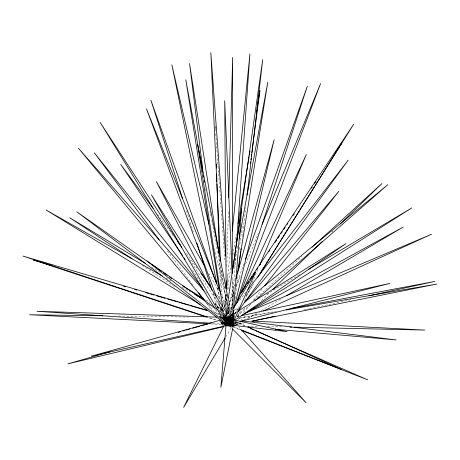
<?xml version="1.0" encoding="UTF-8"?>
<svg xmlns="http://www.w3.org/2000/svg" width="460" height="460" viewBox="0 0 460 460"><rect width="100%" height="100%" fill="white"/><g stroke="black" fill="none" stroke-linecap="round" stroke-linejoin="round"><path stroke-width="0.34" stroke-dasharray="2.3 1.72" d="M225.429 316.681L225.308 320.994C226.418 323.081 229.39 323.725 231.495 322.909L232.145 321.632L232.162 313.013M232.168 308.706L232.225 279.99M225.63 309.499L226.05 294.417M226.837 266.409L228.384 211.111M224.859 322.707L225.411 323.702C227.47 325.571 231.363 324.881 232.444 322.253L232.478 321.143L231.926 320.148C229.868 318.28 225.975 318.97 224.894 321.597M227.085 317.803L224.624 319.269L225.25 321.523M225.82 322.581L227.021 324.254L227.729 324.547L226.533 321.235L225.331 319.562L224.624 319.269M226.452 323.57L226.487 322.673C227.28 320.614 230.333 319.976 231.897 321.528L232.265 323.23C231.472 325.289 228.419 325.927 226.855 324.375L223.186 314.818M230.92 323.88L229.816 323.167L227.067 322.673L224.29 322.678L223.111 323.184L224.215 323.892L226.964 324.386L229.741 324.38L230.92 323.88L231.679 313.134M231.978 308.838L235.612 257.272M235.658 256.559L235.911 252.977M232.444 322.253L233.375 310.816M225.883 326.899L226.458 320.114L227.125 319.223C229.459 317.688 233.168 318.987 233.91 321.712L233.243 325.617M233.962 323.541C234.715 319.389 229.057 318.349 226.837 316.026M225.308 320.994L225.952 319.711C228.062 318.901 231.035 319.539 232.145 321.632M223.468 319.614L223.893 315.33M224.675 307.47L225.958 294.613M227.096 283.182L230.293 251.039M226.257 315.175L225.751 318.728L226.389 320.085L230.069 321.563L232.248 321.333L232.72 320.844L233.95 310.138M235.261 298.712L237.883 275.868M242.385 236.607L245.749 207.339M227.677 317.762L225.82 320.798L225.676 322.029C226.763 326.232 233.289 325.019 233.829 321.017M233.249 322.316L233.392 321.086C232.628 317.561 227.073 317.641 225.82 320.798M221.927 321.735L221.691 323.156L223.065 323.921L225.883 324.536L229.224 324.472L230.684 314.209M231.242 309.936L234.594 284.309M234.968 281.462L235.152 280.036M239.16 249.423L239.436 247.29M239.809 244.444L242.23 225.935M246.238 195.322L246.704 191.762M247.072 188.916L247.261 187.49M231.225 321.707L229.275 324.605L226.625 326.893L228.58 324.001L231.225 321.707L227.907 317.935M226.561 313.047L226.355 314.467L232.708 304.894M234.209 318.101L229.442 322.443L229.362 323.012L230.345 324.691L232.288 326.232L234.054 326.744L234.519 326.479M224.998 320.89L225.843 315.203M225.952 314.49L226.159 313.07M224.422 320.867L224.583 319.803L227.752 315.577M233.289 319.401L228.355 320.332L228.758 322.954L229.482 326.128L234.393 325.065M229.482 326.128L228.355 320.332M224.014 323.075C224.998 324.95 228.108 325.548 229.35 323.639L230.914 314.249M231.593 309.988L233.507 297.93M233.617 297.223L234.065 294.383M232.806 324.565L230.77 325.318L229.523 324.886C229.856 322.822 232.099 321.724 233.795 320.867M222.393 318.901L223.324 313.231M223.439 312.524L223.79 310.397M224.256 307.562L226.469 294.095M227.171 289.84L231.133 265.742M232.881 255.11L236.377 233.847M229.511 316.411L230.414 322.914C229.252 324.829 226.153 324.725 224.836 323.035M224.825 316.503L224.175 320.028L223.387 315.1M234.002 266.415L234.261 265.006M234.387 264.299L238.01 244.547M223.226 325.065L222.214 324.806L221.8 323.955C223.957 322.644 227.188 322.19 229.413 323.495L228.666 324.415L226.101 325.065M225.797 336.864L233.864 323.368L234.065 322.356C233.536 319.671 230.224 317.883 227.689 318.924L226.958 319.654L226.757 320.666C227.269 323.386 230.253 324.616 232.771 324.495L225.089 326.33M224.244 323.029L224.836 323.869C226.82 325.364 230.218 324.369 230.857 321.908L233.68 310.04M232.323 325.565L228.522 324.444L226.814 323.173L226.412 322.443L226.602 321.661C228.401 319.798 231.713 319.642 233.806 321.086L234.215 321.822L234.019 322.604L231.61 324.231L217.218 314.766M230.063 314.847L230.282 320.459L228.511 321.615L225.756 322.167M224.089 319.614L224.284 318.878L227.056 316.601M233.065 325.519L227.343 325.013L225.17 322.978C228.315 327.848 233.967 319.683 228.643 318.055C224.543 317.164 223.428 323.995 227.389 324.702L227.861 324.386C228.419 322.178 227.01 319.177 224.756 318.556L224.284 318.878M224.532 320.649L226.044 315.123M226.234 314.433L226.993 311.667M227.183 310.977L234.571 284.038M233.335 324.03C234.1 321.695 232.754 318.889 230.69 317.676L223.014 319.585M233.3 321.442L231.926 325.139L220.357 321.316M225.118 324.783L226.843 322.121L228.746 321.08L229.983 321.413L229.827 322.931L228.373 324.737L226.469 325.772L225.233 325.438M233.605 320.637L231.679 325.387L219.408 321.339M236.727 311.702L227.671 322.834C228.143 325.116 230.966 326.335 233.099 325.778M223.986 322.851C225.279 324.116 227.194 325.381 229.068 324.789L234.778 307.918M233.231 319.361L231.926 325.139M223.56 320.585L225.009 316.537M227.665 309.108L233.939 291.559M236.348 284.809L243.829 263.885M225.285 322.517L228.873 323.736L234.767 308.309M230.063 315.583L231.685 322.569L231.472 323.121L228.562 324.846L226.268 325.231L225.268 324.668M233.157 324.242L233.588 320.683M228.884 318.28L230.454 323.311L226.027 325.352M233.473 319.315L231.679 325.387M222.738 319.056L224.67 314.41M224.946 313.749L225.498 312.421M228.252 305.791L234.042 291.858M236.25 286.551L240.936 275.27M245.623 263.994L257.479 235.468M257.755 234.801L258.307 233.479M235.744 321.724L234.629 324.369L234.416 323.644C232.869 321.942 229.971 321.218 227.918 322.385L227.809 323.725C230.351 324.679 233.657 323.966 234.933 321.379M237.699 317.095L240.212 311.15M244.674 300.575L249.694 288.684M252.201 282.733L257.778 269.52M227.596 323.006L233.674 309.994M222.128 321.373L224.256 323.259L228.131 324.639L227.941 323.846L226.142 322.477M236.17 321.994L235.704 322.931L233.525 324.731M224.744 324.139L226.958 319.654M221.691 323.156L222.571 322.684L225.187 322.793L228.011 323.409L229.379 324.173M233.335 320.666L231.828 324.035L234.324 321.12M228.131 324.639L238.78 307.619M246.002 296.067L254.368 282.693M225.802 322.995L227.993 324.777L238.665 307.751M246.669 294.986L252.764 285.257M225.25 323.087L227.119 324.334L228.936 323.886C230.742 321.839 228.608 318.101 225.94 318.533L225.118 318.981M223.117 319.211L225.917 315.031M223.065 319.901L226.262 315.129M226.665 314.536L233.065 304.997M236.095 321.661L233.243 324.346M233.577 318.538L233.812 318.188L228.988 316.767M228.936 323.886L235.278 315.175M233.806 322.811L233.139 323.702C231.236 325.065 227.901 325.812 226.711 323.173L226.602 322.08C227.021 319.913 229.603 318.837 231.575 319.568L245.922 326.082M233.398 319.631L231.782 322.029L231.299 323.88L231.61 324.231M239.62 300.265L246.215 291.755M234.675 324.15L237.774 320.195M238.217 319.625L239.551 317.929M243.535 312.846L249.303 305.497M253.293 300.409L262.16 289.104M232.105 317.705C230.96 319.78 231.351 322.609 232.087 324.8L232.415 325.013C233.559 322.937 233.174 320.108 232.432 317.917L220.616 317.538M233.829 318.59L234.042 318.366L228.522 316.762M225.751 318.728L227.154 317.986L229.776 318.303L232.087 319.481L232.72 320.844M233.277 320.108L230.132 321.833L229.724 322.897L231.236 325.801L232.806 326.957L233.772 326.617M224.566 321.022C225.831 319.355 228.447 318.786 230.172 320.068L230.857 321.908M233.864 323.368L233.134 324.099C230.983 325.076 227.516 325.329 226.642 322.569L226.717 321.505C229.592 316.629 235.451 321.523 237.055 324.973M236.066 324.984L240.189 320.982M240.706 320.482L245.864 315.485M261.332 300.495L269.577 292.497M331.965 232.024L332.994 231.023M225.475 324.116L227.165 322.885L229.626 322.08L230.684 322.011L231.685 322.569M237.383 315.209L246.387 307.01M253.805 300.259L302.001 256.37M229.31 317.676L228.626 318.291C227.66 320.706 229.54 323.65 231.972 324.248L233.611 323.512C234.583 321.103 232.702 318.153 230.27 317.555L223.1 319.412M233.289 319.366L232.812 318.32L231.644 317.624L230.765 318.998L230.989 322.954L232.047 324.61L232.639 324.697L212.572 323.322M227.861 324.386L233.266 319.666M237.049 316.359L251.102 304.089M229.908 317.618L229.344 318.078C228.58 320.419 229.919 323.219 231.989 324.432L233.628 322.742L233.243 320.683M232.047 312.507L239.257 306.596M225.365 325.231L230.115 322.397L228.81 324.041L225.371 326.422M225.434 321.189C227.309 319.424 230.891 319.228 232.576 321.333L232.743 322.236L232.317 323.121C230.638 324.725 227.878 324.881 225.9 323.754C223.606 318.441 230.678 317.434 234.335 317.216M227.907 322.098L228.597 321.603C230.724 321.046 233.553 322.264 234.025 324.541M233.335 324.61C230.822 327.06 227.487 324.518 225.561 322.627M229.344 323.99L234.059 320.741M227.729 324.547L233.789 320.712M229.385 316.584L236.67 312.024M230.167 315.968L236.94 311.938M266.507 294.348L299.77 274.562M237.118 324.8L240.827 322.621M247.618 318.625L256.266 313.536M261.205 310.632L282.198 298.275M229.442 322.443L229.908 322.184L231.673 322.69L233.617 324.237M225.25 320.603C226.924 319.361 230.029 319.838 230.558 322.063M224.06 320.085L227.907 318.993L229.143 319.067L230.431 319.861M233.789 318.924L227.723 320.097L227.32 322.776L228.281 325.553L228.729 325.806L242.799 322.983M228.729 325.806L229.425 324.996L229.534 322.926L228.999 320.815L228.125 319.895M233.726 318.044L227.775 320.562L230.247 326.094L239.395 321.925M243.967 319.838L259.647 312.679M224.618 320.562C226.429 319.389 229.356 320.522 229.563 322.759M237.032 316.641L239.677 315.52M233.139 320.833L230.5 322.253L229.109 324.156L229.183 324.927L229.787 325.421L230.822 325.553L233.059 324.921M225.314 324.358L229.264 323.012L230.575 323.006M221.835 321.586L222.105 323.719L229.569 322.506L228.798 317.544M229.569 322.506L222.105 323.719M233.404 319.809C230.632 318.878 225.664 318.538 225.687 322.69L226.205 323.696L227.987 324.541L237.981 322M227.987 324.541C231.248 324.346 231.351 318.728 228.022 318.584M225.25 325.864L232.927 324.127M237.136 316.606L239.24 316.147M235.094 324.909L243.507 323.081M303.796 309.959L305.9 309.499M306.601 309.344L308.7 308.89M309.402 308.735L351.469 299.581M238.93 318.337L276.995 311.167M240.16 317.831L273.441 312.116M229.626 324.909L231.087 324.748L233.208 323.259L233.553 322.161L233.323 321.034C231.915 318.596 227.947 318.458 226.337 320.747L225.992 321.845L226.998 323.949L228.194 324.628L233.174 325.329M233.203 320.056L228.361 319.878L227.395 321.207L227.05 323.438L227.993 325.657L233.019 325.772M227.993 325.657L229.068 325.128L229.776 323.202L229.707 321.011L228.902 319.832M227.343 325.013C230.04 325.49 231.897 321.62 229.983 319.729L229.137 319.286M118.611 316.049L188.289 317.066M250.97 326.174L258.865 326.353M267.478 326.548L283.274 326.905M220.15 317.25L231.644 317.624M230.132 321.833L231.506 322.276L233.036 323.966M210.91 323.921L232.415 325.013M224.44 320.557C226.515 320.752 229.091 322.034 229.425 324.283M231.541 320.545L230.707 320.401C228.465 320.999 227.464 323.984 228.47 325.973L229.948 326.726C232.191 326.128 233.191 323.138 232.185 321.155L221.576 313.547M245.059 326.077L229.971 319.459C227.424 318.464 224.33 321.707 226.009 324.082L239.51 329.647M226.82 324.674C229.367 325.668 232.461 322.425 230.782 320.051L229.971 319.459M231.357 319.372L233.444 319.832M214.722 312.742L223.692 315.353M214.521 312.507L222.789 314.939M209.179 317.964L215.999 320.212M210.145 317.94L216.953 320.189M228.315 324.76L238.999 328.98M232.754 320.103C229.632 317.228 224.687 322.126 228.384 324.846M225.774 321.603L228.873 323.736M165.98 278.082L170.97 280.916M182.195 287.293L190.302 291.899M217.12 307.13L223.98 311.023M227.096 312.794L228.971 313.858M229.592 314.214L234.583 317.049M151.541 267.122L160.155 272.32M205.683 299.776L209.984 302.375M217.367 306.826L224.135 310.908M227.211 312.766L234.594 317.216M219.006 316.164L231.828 324.035M231.575 319.568L232.576 320.212L233.289 322.247L232.041 324.237C229.776 324.748 226.987 323.581 226.355 321.212M142.266 265.483L175.243 287.166M227.964 324.789L225.641 323.058M206.344 302.841L208.69 304.491M209.277 304.899L212.79 307.372M213.377 307.78L216.89 310.253M217.476 310.667L220.99 313.134M223.968 322.696L229.114 326.577M232.076 321.373C230.494 319.263 226.722 319.435 225.48 321.816L225.308 322.891C225.969 326.031 230.943 326.215 232.283 323.483L232.076 321.373L227.062 313.501M227.102 323.564L231.662 328.129M238.958 327.117L239.913 328.193M215.09 303.387L222.209 311.472M207.868 304.278L214.728 312.553M222.048 321.379L226.165 326.341M205.476 291.623L207.713 294.417M214.883 303.37L221.156 311.207M225.636 316.802L230.115 322.397M167.371 250.809L193.568 285.959M206.448 303.249L212.462 311.316M220.19 321.69L223.198 325.72M157.366 214.113L168.872 229.712M169.297 230.287L173.132 235.486M186.346 253.391L197.426 268.41M216.602 294.4L220.863 300.179M222.996 303.065L225.981 307.108M227.683 309.419L230.667 313.461M231.092 314.036L234.077 318.084M227.775 320.562L230.247 326.094M192.447 270.215L202.521 285.073M215.015 303.491L219.449 310.028M222.674 314.784L229.523 324.886M189.577 259.492L225.273 314.203M226.843 316.606L229.983 321.413M215.435 309.54L219.955 316.877M223.347 322.379L224.474 324.214M218.54 311.518L222.824 318.97M224.969 322.69L225.682 323.932M208.685 273.205L217.936 289.415M221.852 296.274L226.481 304.382M227.907 306.877L233.956 317.475M213.256 293.56L222.358 311.483M224.635 315.968L229.183 324.927M221.875 296.384L225.883 306.366M227.493 310.356L228.827 313.68M229.896 316.342L232.306 322.328M218.172 301.352L221.685 310.776M222.605 300.725L225.745 309.499M227.194 313.553L227.677 314.904M186.524 210.887L193.344 232.07M213.141 293.566L217.764 307.912M218.862 311.328L221.059 318.165M222.163 321.58L223.261 324.996M214.492 248.515L226.82 301.61M228.114 307.199L229.413 312.788M217.758 288.144L220.501 301.49M221.657 307.108L222.669 312.024M223.244 314.835L225.124 323.966M228.815 302.312L230.627 311.472M231.184 314.289L232.576 321.333M210.07 211.146L210.461 213.267M210.588 213.975L210.979 216.091M211.767 220.334L212.158 222.45M212.284 223.157L226.774 301.576M227.815 307.228L228.994 313.588M222.255 308.01L222.939 312.265M221.455 270.014L226.498 302.645M227.706 310.448L228.252 313.996M222.927 308.585L223.583 312.846M224.02 315.686L225.009 322.075M205.246 189.025L205.424 190.452M217.643 288.086L218.983 298.776M219.518 303.054L220.409 310.178M220.765 313.03L221.478 318.734M227.119 274.723L228.275 290.484M228.959 299.799L229.85 311.978M215.188 125.885L215.55 130.893M215.757 133.756L216.321 141.634M216.373 142.353L216.89 149.511M216.942 150.224L218.592 173.138M218.644 173.857L224.825 259.773M228.229 307.033L228.741 314.191M228.948 317.055L229.413 323.495M220.656 265.414L222.145 297.654M222.674 309.12L222.807 311.983M222.939 314.847L223.169 319.867M232.294 277.317L233.381 302.444M233.686 309.62L234.025 317.515M215.044 127.322L215.171 130.904M219.512 259.193L220.455 287.149M221.111 306.498L221.254 310.799M221.352 313.662L221.524 318.682M221.622 321.546L221.714 324.415M226.193 294.457L226.28 305.94M226.337 313.11L226.36 315.985M226.366 316.698L226.412 322.443"/><path stroke-width="0.69" d="M232.248 269.939L232.679 57.419L228.764 197.466M226.211 288.673L226.435 280.772M236.67 242.236L249.929 53.883L232.288 231.041M233.548 308.671L241.69 208.598L226.159 313.07M225.883 326.899L220.869 387.343L232.817 327.721M238.619 269.445L240.666 251.597M240.833 250.171L240.994 248.739M247.221 194.488L262.7 59.564L232.633 270.445M250.424 163.283L250.614 161.862M250.89 159.723L251.079 158.303M251.355 156.164L251.637 154.031M251.821 152.605L259.923 90.672L257.013 108.393M237.337 273.815L267.743 82.3L239.171 238.199M238.01 223.922L249.084 156.59M249.32 155.169L249.55 153.755M249.786 152.335L250.016 150.92M256.542 111.228L256.778 109.808M234.341 307.245L274.171 139.667L235.899 279.203M236.118 303.83L307.291 86.353L245.519 259.158M236.561 303.611L320.62 83.547L262.165 224.187M259.733 264.891L306.308 154.537L242.483 291.134M234.404 319.711L255.547 272.239L228.051 317.153M224.428 324.777L183.638 407.382L225.066 338.089M260.072 273.579L341.82 142.882L340.222 145.262M257.721 277.351L353.757 124.125L240.695 292.957M241.057 293.077L243.058 290.099M244.26 288.311L245.858 285.924M247.457 283.544L248.659 281.756M250.257 279.369L252.252 276.391M253.454 274.603L255.053 272.216M256.651 269.83L257.853 268.042M259.452 265.661L260.653 263.873M268.651 251.953L269.847 250.165M275.045 242.414L276.644 240.034M277.846 238.245L279.444 235.859M281.043 233.473L282.244 231.685M283.843 229.304L285.045 227.516M287.04 224.537L287.839 223.341M293.037 215.596L294.239 213.808M311.431 188.18L312.231 186.984M314.634 183.408L315.83 181.619M335.426 152.415L336.225 151.225M337.824 148.839L339.02 147.05M238.24 311.109L348.174 160.172L247.969 289.489M264.816 285.712L338.847 191.308L245.082 301.846M250.505 310.989L254.11 307.493M272.671 289.495L322.167 241.517M340.21 224.026L381.972 183.546L312.064 247.204M254.886 300.782L387.837 184.678L244.243 302.496M234.646 320.338L345.995 243.587L237.889 311.259M241.661 315.721L411.872 207.874L308.39 269.433M286.522 295.734L403.236 227.056L250.274 310.805M263.568 310.891L431.457 234.278L246.29 312.719M109.974 351.837L67.925 363.831L223.692 326.663M178.21 332.367L180.28 331.775M183.034 330.987L185.104 330.401M186.484 330.004L189.928 329.021M192.683 328.239L199.577 326.272M200.957 325.875L207.851 323.909M209.225 323.518L211.295 322.926M220.334 320.183L91.252 356.207L224.555 326.025M240.499 321.362L389.965 283.377L242.046 315.537M253.322 320.942L275.051 316.216M368.995 295.768L434.89 281.428L291.094 308.516M251.948 321.149L437 284.021L286.183 309.925M102.804 315.819L29.538 314.749L208.041 323.777M233.737 325.784L235.175 325.818M289.737 327.048L291.887 327.094M294.043 327.146L424.701 330.084L251.85 321.034M216.562 317.135L37.001 311.276L209.708 323.121M233.778 325.582L235.209 325.709M248.084 326.847L250.234 327.037M275.264 329.251L396.152 339.934L241.931 320.867M233.174 325.329L287.057 331.643L234.14 319.987M51.888 265.351L33.258 259.929L206.454 317.066M123.648 286.235L125.718 286.839M134.688 289.449L136.758 290.053M145.728 292.663L149.178 293.664M150.558 294.066L154.008 295.073M156.768 295.878L165.042 298.287M167.802 299.086L177.462 301.898M178.842 302.3L188.502 305.112M189.882 305.515L207.822 310.736M207.632 310.477L23 256.076L207.425 317.038M241.511 330.429L367.735 379.879L255.553 330.677M239.666 329.245L341.786 369.598L247.877 326.968M250.309 328.377L254.242 330.102M162.236 275.96L46.236 210.076L200.083 304.543M194.666 294.377L204.021 299.69M145.389 263.413L69.713 217.77L132.072 258.779M182.304 285.677L203.222 298.293M226.837 316.026L147.01 260.969L224.992 322.184M150.684 263.724L76.86 211.841L221.674 320.971M151.857 264.546L156.544 267.841M158.297 269.077L161.23 271.135M163.576 272.78L167.089 275.252M169.429 276.903L171.775 278.547M232.674 329.147L306.118 402.747L241.816 330.337M204.171 290.99L78.395 148.177L206.04 302.07M202.337 287.701L94.357 152.846L159.206 239.861M198.72 292.876L204.303 300.368M153.105 208.34L120.715 164.444L182.775 255.955M177.393 241.264L180.377 245.306M200.836 273.027L210.634 286.315M183.983 257.738L185.196 259.52M181.729 247.463L100.136 122.412L214.302 307.705M226.285 312.288L151.409 194.856L217.471 309.66M203.699 264.471L156.36 181.539L207.724 282.681M221.07 294.388L146.435 108.767L216.418 296.637M216.327 283.17L150.886 100.194L182.562 198.588M196.863 243.001L212.043 290.151M208.817 224.06L171.839 64.768L216.89 283.929M227.982 298.086L197.61 144.52L222.594 306.452M202.889 172.293L185.794 79.747L219.426 290.289M203.544 175.823L203.803 177.238M204.458 180.768L204.717 182.183M218.931 253.702L189.549 63.589L202.837 169.78M216.752 280.962L216.93 282.388M225.756 256.094L210.835 52.618L220.455 261.113M232.145 273.729L224.698 100.734L226.147 288.719M216.286 163.875L216.43 168.176M216.625 173.909L216.89 181.792M216.965 183.942L219.316 253.46"/></g></svg>
